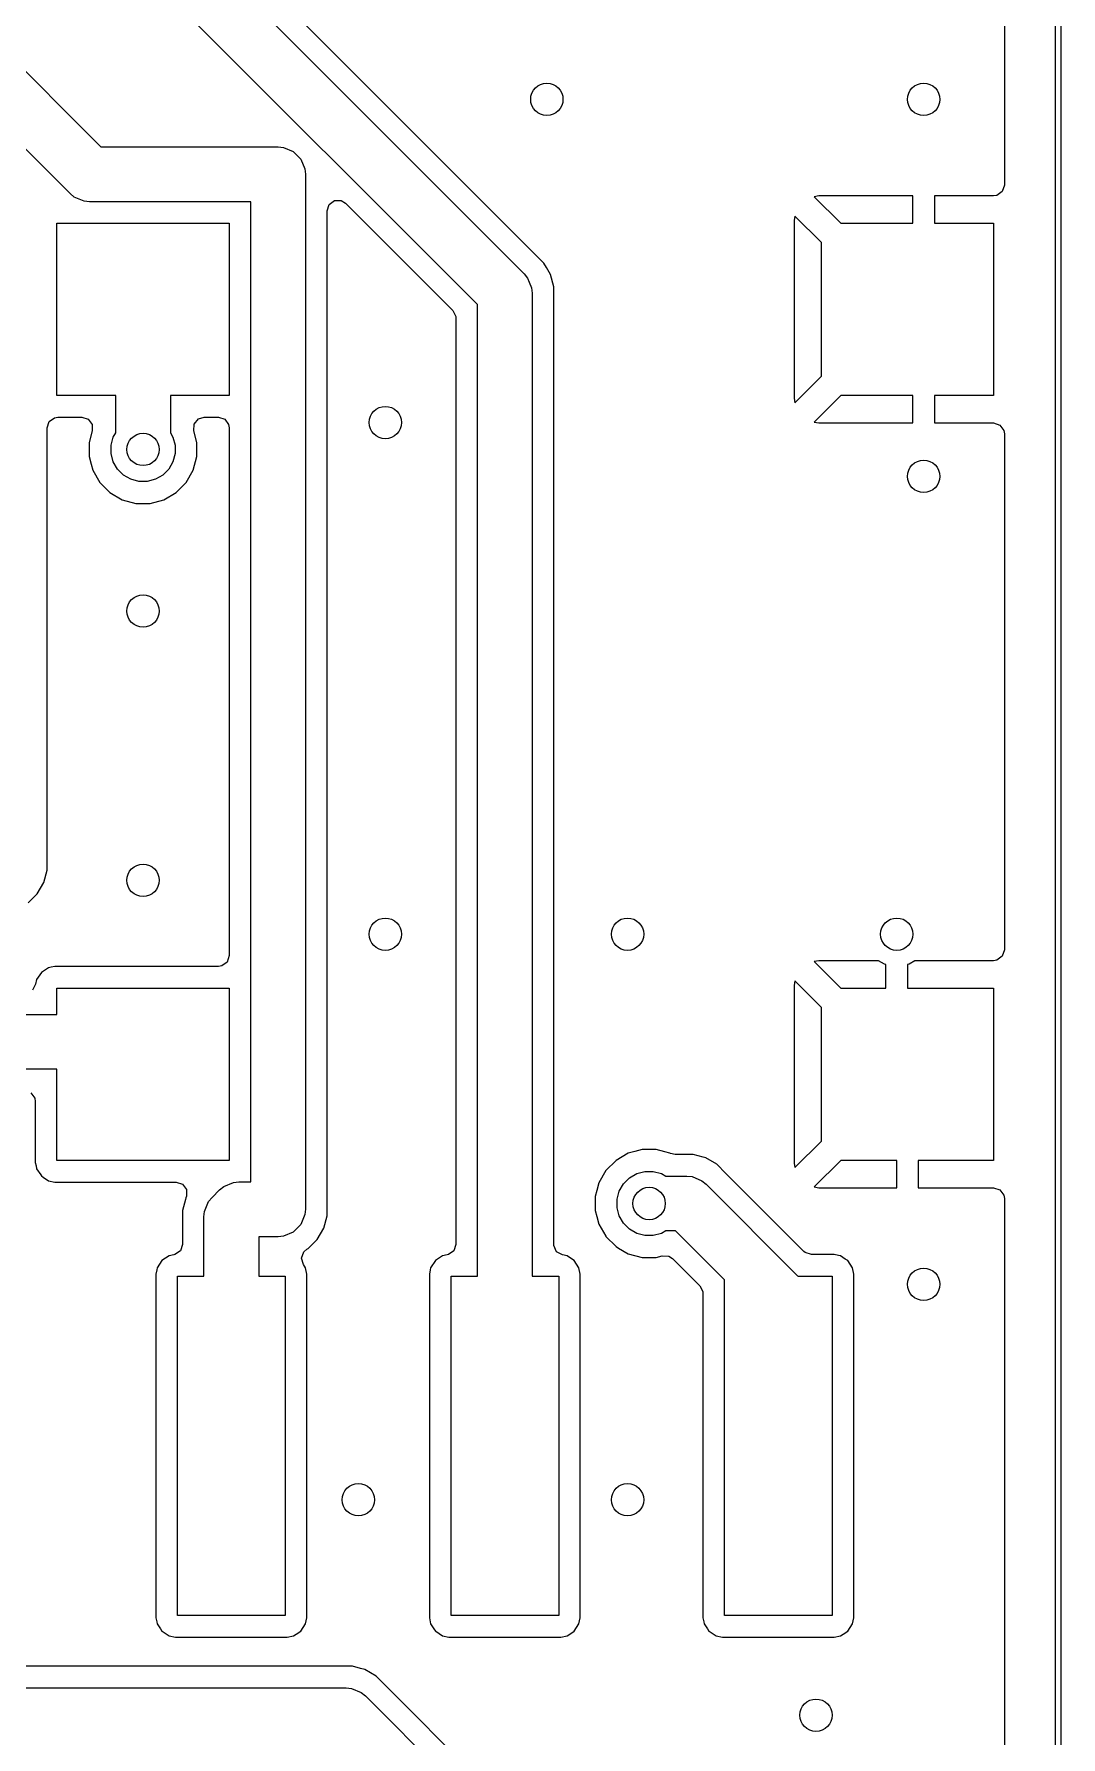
# Model space of a CAD drawing. Header units: inches. Extents: x 0.47 to 2.28, y -2.25 to -0.47.
# Drawn here: x 1.909 to 2.284, y -1.76 to -1.138 of the extents above; entities that cross this region are included whole.
import ezdxf

# ---------------------------------------------------------------- set-up
doc = ezdxf.new("R2010")
doc.units = ezdxf.units.IN
doc.header["$MEASUREMENT"] = 0
doc.layers.add('F.Cu', color=13, linetype='CONTINUOUS', true_color=0xc83434)

msp = doc.modelspace()

# ---------------------------------------------------------------- linework, layer by layer
at = {"layer": 'F.Cu', "linetype": 'CONTINUOUS'}
for p, q in [((2.28248, -2.08661), (2.28248, -0.62992)), ((2.28445, -0.62992), (2.28445, -2.08661)), ((2.26376, -1.1015), (2.26376, -1.19275)), ((1.92217, -1.19589), (1.83085, -1.10457)), ((1.85761, -1.10304), (1.93338, -1.17882)), ((1.96807, -1.10513), (2.08817, -1.22524)), ((2.0798, -1.20571), (1.97927, -1.10518)), ((2.0711, -1.23645), (1.95685, -1.1222)), ((1.93338, -1.17882), (1.99819, -1.17882)), ((1.99819, -1.17882), (2.00014, -1.17901)), ((2.00014, -1.17901), (2.00374, -1.1805)), ((2.00374, -1.1805), (2.0065, -1.18326)), ((2.0065, -1.18326), (2.008, -1.18687)), ((2.008, -1.18687), (2.00819, -1.18882)), ((2.00819, -1.18882), (2.00819, -1.56709)), ((2.26376, -1.19275), (2.26301, -1.19507)), ((1.92368, -1.19713), (1.92217, -1.19589)), ((1.92729, -1.19863), (1.92368, -1.19713)), ((1.92924, -1.19882), (1.92729, -1.19863)), ((1.98819, -1.19882), (1.92924, -1.19882)), ((1.98819, -1.55709), (1.98819, -1.19882)), ((2.01608, -1.20212), (2.01684, -1.1998)), ((2.01684, -1.1998), (2.01881, -1.19837)), ((2.01881, -1.19837), (2.02124, -1.19837)), ((2.02124, -1.19837), (2.02281, -1.19933)), ((2.02281, -1.19933), (2.06205, -1.23857)), ((2.19587, -1.19669), (2.19424, -1.19702)), ((2.19424, -1.19702), (2.19424, -1.19702)), ((2.19424, -1.19702), (2.20392, -1.20669)), ((2.19587, -1.19669), (2.19587, -1.19669)), ((2.23031, -1.19669), (2.19587, -1.19669)), ((2.23031, -1.20669), (2.23031, -1.19669)), ((2.25982, -1.19669), (2.23819, -1.19669)), ((2.23819, -1.19669), (2.23819, -1.20669)), ((2.26104, -1.1965), (2.25982, -1.19669)), ((2.26301, -1.19507), (2.26104, -1.1965)), ((1.91732, -1.26969), (1.91732, -1.20669)), ((1.91732, -1.20669), (1.98031, -1.20669)), ((1.98031, -1.20669), (1.98031, -1.26969)), ((2.01608, -1.56944), (2.01608, -1.20212)), ((2.09209, -1.21799), (2.0798, -1.20571)), ((2.18717, -1.20409), (2.18685, -1.20571)), ((2.18685, -1.20571), (2.18685, -1.27067)), ((2.19685, -1.21376), (2.18717, -1.20409)), ((2.20392, -1.20669), (2.23031, -1.20669)), ((2.23819, -1.20669), (2.25984, -1.20669)), ((2.25984, -1.20669), (2.25984, -1.26969)), ((2.09542, -1.22133), (2.09209, -1.21799)), ((2.09209, -1.21799), (2.09209, -1.21799)), ((2.19685, -1.26261), (2.19685, -1.21376)), ((2.08817, -1.22524), (2.08942, -1.22676)), ((2.09629, -1.22283), (2.09542, -1.22133)), ((2.09778, -1.22541), (2.09629, -1.22283)), ((2.099, -1.22996), (2.09778, -1.22541)), ((2.08942, -1.22676), (2.08942, -1.22676)), ((2.08942, -1.22676), (2.09004, -1.22825)), ((2.09004, -1.22825), (2.09091, -1.23036)), ((2.09091, -1.23036), (2.09091, -1.23036)), ((2.09091, -1.23036), (2.0911, -1.23231)), ((2.099, -1.23499), (2.099, -1.22996)), ((2.099, -1.22996), (2.099, -1.22996)), ((2.0711, -1.59154), (2.0711, -1.23645)), ((2.0911, -1.23231), (2.0911, -1.59154)), ((2.099, -1.48524), (2.099, -1.23499)), ((2.099, -1.23499), (2.099, -1.23499)), ((2.06205, -1.23857), (2.06316, -1.24074)), ((2.06316, -1.24074), (2.06321, -1.24136)), ((2.06321, -1.24136), (2.06321, -1.57989)), ((2.18717, -1.27229), (2.19685, -1.26261)), ((1.93882, -1.26969), (1.91732, -1.26969)), ((1.93882, -1.28327), (1.93882, -1.26969)), ((1.98031, -1.26969), (1.95882, -1.26969)), ((1.95882, -1.26969), (1.95882, -1.28327)), ((2.18685, -1.27067), (2.18685, -1.27067)), ((2.18685, -1.27067), (2.18717, -1.27229)), ((2.20392, -1.26969), (2.19424, -1.27936)), ((2.23031, -1.26969), (2.20392, -1.26969)), ((2.23031, -1.27968), (2.23031, -1.26969)), ((2.25984, -1.26969), (2.23819, -1.26969)), ((2.23819, -1.26969), (2.23819, -1.27968)), ((1.91372, -1.28152), (1.91447, -1.2792)), ((1.91372, -1.44314), (1.91372, -1.28152)), ((1.91447, -1.2792), (1.91644, -1.27777)), ((1.91644, -1.27777), (1.91766, -1.27758)), ((1.91766, -1.27758), (1.92644, -1.27758)), ((1.92644, -1.27758), (1.92876, -1.27833)), ((1.92876, -1.27833), (1.93019, -1.2803)), ((1.93019, -1.2803), (1.93025, -1.28254)), ((1.96739, -1.28254), (1.96752, -1.28011)), ((1.96752, -1.28011), (1.96905, -1.27821)), ((1.96905, -1.27821), (1.9712, -1.27758)), ((1.9712, -1.27758), (1.97635, -1.27758)), ((1.97635, -1.27758), (1.97867, -1.27833)), ((1.97867, -1.27833), (1.9801, -1.2803)), ((1.9801, -1.2803), (1.9803, -1.28152)), ((1.9803, -1.28152), (1.9803, -1.47438)), ((2.19424, -1.27936), (2.19587, -1.27968)), ((2.19587, -1.27968), (2.23031, -1.27968)), ((2.23819, -1.27968), (2.25982, -1.27968)), ((2.25982, -1.27968), (2.26213, -1.28044)), ((2.26213, -1.28044), (2.26357, -1.28241)), ((1.93025, -1.28254), (1.92911, -1.28678)), ((1.92911, -1.28678), (1.92911, -1.29196)), ((1.93711, -1.28783), (1.93791, -1.28485)), ((1.93711, -1.29091), (1.93711, -1.28783)), ((1.93791, -1.28485), (1.93882, -1.28327)), ((1.95882, -1.28327), (1.95973, -1.28485)), ((1.95973, -1.28485), (1.96053, -1.28783)), ((1.96053, -1.28783), (1.96053, -1.29091)), ((1.96852, -1.28678), (1.96739, -1.28254)), ((1.96852, -1.29196), (1.96852, -1.28678)), ((2.26357, -1.28241), (2.26376, -1.28363)), ((2.26376, -1.28363), (2.26376, -1.47228)), ((1.92911, -1.29196), (1.92985, -1.2947)), ((1.93791, -1.29389), (1.93711, -1.29091)), ((1.93945, -1.29656), (1.93791, -1.29389)), ((1.95973, -1.29389), (1.95819, -1.29656)), ((1.96053, -1.29091), (1.95973, -1.29389)), ((1.96718, -1.29698), (1.96852, -1.29196)), ((1.92985, -1.2947), (1.93046, -1.29698)), ((1.93046, -1.29698), (1.93046, -1.29698)), ((1.93046, -1.29698), (1.93305, -1.30147)), ((1.94163, -1.29874), (1.93945, -1.29656)), ((1.9443, -1.30028), (1.94163, -1.29874)), ((1.94728, -1.30108), (1.9443, -1.30028)), ((1.95334, -1.30028), (1.95036, -1.30108)), ((1.95601, -1.29874), (1.95334, -1.30028)), ((1.95819, -1.29656), (1.95601, -1.29874)), ((1.96459, -1.30147), (1.96718, -1.29698)), ((1.93305, -1.30147), (1.93305, -1.30147)), ((1.93305, -1.30147), (1.93672, -1.30514)), ((1.93672, -1.30514), (1.93672, -1.30514)), ((1.93672, -1.30514), (1.94121, -1.30773)), ((1.95036, -1.30108), (1.94728, -1.30108)), ((1.95642, -1.30773), (1.96092, -1.30514)), ((1.96092, -1.30514), (1.96459, -1.30147)), ((1.94121, -1.30773), (1.94121, -1.30773)), ((1.94121, -1.30773), (1.94121, -1.30773)), ((1.94121, -1.30773), (1.94622, -1.30907)), ((1.94622, -1.30907), (1.94622, -1.30907)), ((1.94622, -1.30907), (1.95141, -1.30907)), ((1.95141, -1.30907), (1.95642, -1.30773)), ((1.95141, -1.30907), (1.95141, -1.30907)), ((1.9125, -1.44769), (1.91372, -1.44314)), ((1.91015, -1.45177), (1.9125, -1.44769)), ((1.90681, -1.45511), (1.91015, -1.45177)), ((1.9803, -1.47438), (1.97954, -1.4767)), ((2.26301, -1.4746), (2.26104, -1.47603)), ((2.26376, -1.47228), (2.26301, -1.4746)), ((1.91163, -1.48053), (1.90989, -1.48314)), ((1.91424, -1.47878), (1.91163, -1.48053)), ((1.91163, -1.48053), (1.91163, -1.48053)), ((1.91523, -1.47859), (1.91424, -1.47878)), ((1.91655, -1.47833), (1.91523, -1.47859)), ((1.97635, -1.47833), (1.91655, -1.47833)), ((1.97757, -1.47813), (1.97635, -1.47833)), ((1.97954, -1.4767), (1.97757, -1.47813)), ((2.19587, -1.47622), (2.19424, -1.47654)), ((2.19424, -1.47654), (2.19424, -1.47654)), ((2.19424, -1.47654), (2.20392, -1.48622)), ((2.19587, -1.47622), (2.19587, -1.47622)), ((2.21776, -1.47622), (2.19587, -1.47622)), ((2.21989, -1.47745), (2.21776, -1.47622)), ((2.22047, -1.4776), (2.21989, -1.47745)), ((2.22047, -1.48622), (2.22047, -1.4776)), ((2.22893, -1.47745), (2.22835, -1.4776)), ((2.22835, -1.4776), (2.22835, -1.48622)), ((2.23105, -1.47622), (2.22893, -1.47745)), ((2.25982, -1.47622), (2.23105, -1.47622)), ((2.26104, -1.47603), (2.25982, -1.47622)), ((1.90955, -1.48484), (1.90836, -1.48696)), ((1.90989, -1.48314), (1.90955, -1.48484)), ((1.90989, -1.48314), (1.90989, -1.48314)), ((1.90989, -1.48314), (1.90989, -1.48314)), ((1.91732, -1.49591), (1.91732, -1.48622)), ((1.91732, -1.48622), (1.98031, -1.48622)), ((1.98031, -1.48622), (1.98031, -1.54921)), ((2.099, -1.56237), (2.099, -1.48524)), ((2.18717, -1.48361), (2.18685, -1.48524)), ((2.18685, -1.48524), (2.18685, -1.5502)), ((2.19685, -1.49329), (2.18717, -1.48361)), ((2.20392, -1.48622), (2.22047, -1.48622)), ((2.22835, -1.48622), (2.25984, -1.48622)), ((2.25984, -1.48622), (2.25984, -1.54921)), ((2.19685, -1.54214), (2.19685, -1.49329)), ((1.87753, -1.49591), (1.91732, -1.49591)), ((1.91732, -1.51591), (1.87753, -1.51591)), ((1.91732, -1.54921), (1.91732, -1.51591)), ((1.9078, -1.52455), (1.90924, -1.52652)), ((1.90924, -1.52652), (1.90943, -1.52774)), ((1.90943, -1.52774), (1.90943, -1.54999)), ((2.18717, -1.55182), (2.19685, -1.54214)), ((1.98031, -1.54921), (1.91732, -1.54921)), ((2.12176, -1.54919), (2.11809, -1.55286)), ((2.12625, -1.5466), (2.12176, -1.54919)), ((2.12864, -1.54596), (2.12625, -1.5466)), ((2.12625, -1.5466), (2.12625, -1.5466)), ((2.13126, -1.54526), (2.12864, -1.54596)), ((2.13645, -1.54526), (2.13126, -1.54526)), ((2.13963, -1.54611), (2.13645, -1.54526)), ((2.14146, -1.5466), (2.13963, -1.54611)), ((2.1417, -1.5467), (2.14146, -1.5466)), ((2.14173, -1.54664), (2.1417, -1.5467)), ((2.14333, -1.54707), (2.14173, -1.54664)), ((2.14504, -1.54707), (2.14333, -1.54707)), ((2.14528, -1.54707), (2.14504, -1.54707)), ((2.14504, -1.54707), (2.14504, -1.54707)), ((2.14999, -1.54707), (2.14528, -1.54707)), ((2.15358, -1.54803), (2.14999, -1.54707)), ((2.14999, -1.54707), (2.14999, -1.54707)), ((2.15454, -1.54829), (2.15358, -1.54803)), ((2.15862, -1.55064), (2.15454, -1.54829)), ((2.15454, -1.54829), (2.15454, -1.54829)), ((2.15454, -1.54829), (2.15454, -1.54829)), ((2.20392, -1.54921), (2.19424, -1.55889)), ((2.22441, -1.54921), (2.20392, -1.54921)), ((2.22441, -1.55921), (2.22441, -1.54921)), ((2.25984, -1.54921), (2.23228, -1.54921)), ((2.23228, -1.54921), (2.23228, -1.55921)), ((1.90943, -1.54999), (1.90968, -1.55125)), ((1.90968, -1.55125), (1.90989, -1.55229)), ((1.90989, -1.55229), (1.91139, -1.55454)), ((1.91139, -1.55454), (1.91163, -1.5549)), ((1.91163, -1.5549), (1.91229, -1.55534)), ((1.91229, -1.55534), (1.91424, -1.55665)), ((2.11809, -1.55286), (2.1155, -1.55735)), ((2.12449, -1.55777), (2.12667, -1.55559)), ((2.12667, -1.55559), (2.12934, -1.55405)), ((2.12934, -1.55405), (2.13232, -1.55325)), ((2.13232, -1.55325), (2.1354, -1.55325)), ((2.1354, -1.55325), (2.13838, -1.55405)), ((2.13838, -1.55405), (2.13996, -1.55496)), ((2.13996, -1.55496), (2.14764, -1.55496)), ((2.14764, -1.55496), (2.14959, -1.55515)), ((2.14959, -1.55515), (2.15319, -1.55665)), ((2.16196, -1.55397), (2.15862, -1.55064)), ((2.19047, -1.58249), (2.16196, -1.55397)), ((2.16196, -1.55397), (2.16196, -1.55397)), ((2.18685, -1.5502), (2.18685, -1.5502)), ((2.18685, -1.5502), (2.18717, -1.55182)), ((1.91424, -1.55665), (1.91424, -1.55665)), ((1.91424, -1.55665), (1.91424, -1.55665)), ((1.91424, -1.55665), (1.91655, -1.55711)), ((1.91655, -1.55711), (1.96096, -1.55711)), ((1.96096, -1.55711), (1.96328, -1.55786)), ((1.96328, -1.55786), (1.96471, -1.55983)), ((1.96471, -1.55983), (1.96471, -1.56227)), ((1.97403, -1.56277), (1.97679, -1.56002)), ((1.97679, -1.56002), (1.9783, -1.55877)), ((1.9783, -1.55877), (1.98191, -1.55728)), ((1.9783, -1.55877), (1.9783, -1.55877)), ((1.98191, -1.55728), (1.98386, -1.55709)), ((1.98386, -1.55709), (1.98819, -1.55709)), ((2.11472, -1.56025), (2.11415, -1.56237)), ((2.1155, -1.55735), (2.11472, -1.56025)), ((2.1155, -1.55735), (2.1155, -1.55735)), ((2.12215, -1.56342), (2.12295, -1.56044)), ((2.12295, -1.56044), (2.12449, -1.55777)), ((2.15319, -1.55665), (2.15319, -1.55665)), ((2.15319, -1.55665), (2.15471, -1.55789)), ((2.15471, -1.55789), (2.18817, -1.59135)), ((2.19424, -1.55889), (2.19587, -1.55921)), ((2.19587, -1.55921), (2.22441, -1.55921)), ((2.23228, -1.55921), (2.25982, -1.55921)), ((2.25982, -1.55921), (2.26213, -1.55997)), ((2.26213, -1.55997), (2.26357, -1.56194)), ((2.26357, -1.56194), (2.26376, -1.56316)), ((1.96429, -1.56344), (1.96321, -1.56749)), ((1.96321, -1.56749), (1.96321, -1.57252)), ((1.96444, -1.56287), (1.96429, -1.56344)), ((1.96429, -1.56344), (1.96429, -1.56344)), ((1.96471, -1.56227), (1.96444, -1.56287)), ((1.9711, -1.56984), (1.97129, -1.56789)), ((1.97129, -1.56789), (1.97279, -1.56429)), ((1.97279, -1.56429), (1.97403, -1.56277)), ((1.97279, -1.56429), (1.97279, -1.56429)), ((2.00819, -1.56709), (2.008, -1.56904)), ((2.099, -1.57989), (2.099, -1.56237)), ((2.11415, -1.56237), (2.11415, -1.56755)), ((2.11415, -1.56755), (2.11472, -1.56968)), ((2.12215, -1.5665), (2.12215, -1.56342)), ((2.12295, -1.56948), (2.12215, -1.5665)), ((2.26376, -1.56316), (2.26376, -2.08652)), ((1.96321, -1.57252), (1.96321, -1.57252)), ((1.96321, -1.57252), (1.96321, -1.57989)), ((1.9711, -1.59154), (1.9711, -1.56984)), ((2.0065, -1.57264), (2.00374, -1.5754)), ((2.008, -1.56904), (2.0065, -1.57264)), ((2.01251, -1.57807), (2.01486, -1.57399)), ((2.01486, -1.57399), (2.01608, -1.56944)), ((2.11472, -1.56968), (2.1155, -1.57257)), ((2.1155, -1.57257), (2.1155, -1.57257)), ((2.1155, -1.57257), (2.118, -1.57691)), ((2.12449, -1.57215), (2.12295, -1.56948)), ((2.12667, -1.57433), (2.12449, -1.57215)), ((2.12934, -1.57587), (2.12667, -1.57433)), ((1.96321, -1.57989), (1.96246, -1.58221)), ((1.99819, -1.57709), (1.9911, -1.57709)), ((1.9911, -1.57709), (1.9911, -1.59154)), ((2.00014, -1.57689), (1.99819, -1.57709)), ((2.00374, -1.5754), (2.00014, -1.57689)), ((2.00918, -1.58141), (2.01251, -1.57807)), ((2.06321, -1.57989), (2.06246, -1.58221)), ((2.09902, -1.58036), (2.099, -1.57989)), ((2.10004, -1.58257), (2.09902, -1.58036)), ((2.118, -1.57691), (2.11809, -1.57706)), ((2.11809, -1.57706), (2.12176, -1.58073)), ((2.12176, -1.58073), (2.12268, -1.58126)), ((2.13232, -1.57667), (2.12934, -1.57587)), ((2.1354, -1.57667), (2.13232, -1.57667)), ((2.13838, -1.57587), (2.1354, -1.57667)), ((2.13996, -1.57496), (2.13838, -1.57587)), ((2.1435, -1.57496), (2.13996, -1.57496)), ((2.16142, -1.59288), (2.1435, -1.57496)), ((1.95573, -1.58584), (1.95398, -1.58846)), ((1.95834, -1.5841), (1.95573, -1.58584)), ((1.95573, -1.58584), (1.95573, -1.58584)), ((1.96003, -1.58376), (1.95834, -1.5841)), ((1.95834, -1.5841), (1.95834, -1.5841)), ((1.96048, -1.58364), (1.96003, -1.58376)), ((1.96246, -1.58221), (1.96048, -1.58364)), ((2.00677, -1.58492), (2.00761, -1.58263)), ((2.00743, -1.58727), (2.00677, -1.58492)), ((2.00761, -1.58263), (2.00873, -1.58166)), ((2.00873, -1.58166), (2.00918, -1.58141)), ((2.05573, -1.58584), (2.05398, -1.58846)), ((2.05834, -1.5841), (2.05573, -1.58584)), ((2.05573, -1.58584), (2.05573, -1.58584)), ((2.06004, -1.58376), (2.05834, -1.5841)), ((2.05834, -1.5841), (2.05834, -1.5841)), ((2.06048, -1.58364), (2.06004, -1.58376)), ((2.06246, -1.58221), (2.06048, -1.58364)), ((2.10217, -1.58376), (2.10004, -1.58257)), ((2.10387, -1.5841), (2.10217, -1.58376)), ((2.10545, -1.58515), (2.10387, -1.5841)), ((2.10648, -1.58584), (2.10545, -1.58515)), ((2.10822, -1.58846), (2.10648, -1.58584)), ((2.10648, -1.58584), (2.10648, -1.58584)), ((2.12268, -1.58126), (2.12625, -1.58332)), ((2.12625, -1.58332), (2.12625, -1.58332)), ((2.12625, -1.58332), (2.12625, -1.58332)), ((2.12625, -1.58332), (2.13126, -1.58467)), ((2.13126, -1.58467), (2.13126, -1.58467)), ((2.13126, -1.58467), (2.13645, -1.58467)), ((2.13645, -1.58467), (2.13866, -1.58407)), ((2.13645, -1.58467), (2.13645, -1.58467)), ((2.13866, -1.58407), (2.14109, -1.5842)), ((2.14109, -1.5842), (2.14247, -1.58509)), ((2.14247, -1.58509), (2.15237, -1.595)), ((2.19094, -1.58289), (2.19047, -1.58249)), ((2.19326, -1.58364), (2.19094, -1.58289)), ((2.20156, -1.58364), (2.19326, -1.58364)), ((2.2031, -1.58395), (2.20156, -1.58364)), ((2.20156, -1.58364), (2.20156, -1.58364)), ((2.20387, -1.5841), (2.2031, -1.58395)), ((2.20559, -1.58525), (2.20387, -1.5841)), ((2.20648, -1.58584), (2.20559, -1.58525)), ((2.20822, -1.58846), (2.20648, -1.58584)), ((2.20648, -1.58584), (2.20648, -1.58584)), ((1.95383, -1.58923), (1.95352, -1.59076)), ((1.95352, -1.59076), (1.95352, -1.71633)), ((1.95398, -1.58846), (1.95383, -1.58923)), ((1.96142, -1.71555), (1.96142, -1.59154)), ((1.96142, -1.59154), (1.9711, -1.59154)), ((1.9911, -1.59154), (2.00079, -1.59154)), ((2.00079, -1.59154), (2.00079, -1.71555)), ((2.00822, -1.58846), (2.00743, -1.58727)), ((2.00868, -1.59076), (2.00822, -1.58846)), ((2.00868, -1.71633), (2.00868, -1.59076)), ((2.05383, -1.58923), (2.05352, -1.59076)), ((2.05352, -1.59076), (2.05352, -1.71633)), ((2.05398, -1.58846), (2.05383, -1.58923)), ((2.06142, -1.71555), (2.06142, -1.59154)), ((2.06142, -1.59154), (2.0711, -1.59154)), ((2.0911, -1.59154), (2.10079, -1.59154)), ((2.10079, -1.59154), (2.10079, -1.71555)), ((2.10868, -1.59076), (2.10822, -1.58846)), ((2.10822, -1.58846), (2.10822, -1.58846)), ((2.10822, -1.58846), (2.10822, -1.58846)), ((2.10868, -1.71633), (2.10868, -1.59076)), ((2.16142, -1.71555), (2.16142, -1.59288)), ((2.18817, -1.59135), (2.18832, -1.59154)), ((2.18832, -1.59154), (2.20079, -1.59154)), ((2.20079, -1.59154), (2.20079, -1.71555)), ((2.20868, -1.59076), (2.20822, -1.58846)), ((2.20822, -1.58846), (2.20822, -1.58846)), ((2.20822, -1.58846), (2.20822, -1.58846)), ((2.20868, -1.71633), (2.20868, -1.59076)), ((2.15237, -1.595), (2.15348, -1.59717)), ((2.15348, -1.59717), (2.15352, -1.59779)), ((2.15352, -1.59779), (2.15352, -1.71633)), ((1.95352, -1.71633), (1.95383, -1.71786)), ((2.00079, -1.71555), (1.96142, -1.71555)), ((2.00822, -1.71863), (2.00868, -1.71633)), ((2.05352, -1.71633), (2.05383, -1.71786)), ((2.10079, -1.71555), (2.06142, -1.71555)), ((2.10822, -1.71863), (2.10868, -1.71633)), ((2.15352, -1.71633), (2.15383, -1.71786)), ((2.20079, -1.71555), (2.16142, -1.71555)), ((2.20822, -1.71863), (2.20868, -1.71633)), ((1.95383, -1.71786), (1.95398, -1.71863)), ((1.95398, -1.71863), (1.9552, -1.72045)), ((1.9552, -1.72045), (1.95573, -1.72124)), ((1.95573, -1.72124), (1.95584, -1.72132)), ((1.95584, -1.72132), (1.95834, -1.72299)), ((1.95834, -1.72299), (1.95834, -1.72299)), ((1.95834, -1.72299), (1.95834, -1.72299)), ((1.95834, -1.72299), (1.96064, -1.72344)), ((1.96064, -1.72344), (1.96064, -1.72344)), ((1.96064, -1.72344), (2.00156, -1.72344)), ((2.00156, -1.72344), (2.00387, -1.72299)), ((2.00156, -1.72344), (2.00156, -1.72344)), ((2.00387, -1.72299), (2.00485, -1.72233)), ((2.00387, -1.72299), (2.00387, -1.72299)), ((2.00387, -1.72299), (2.00387, -1.72299)), ((2.00485, -1.72233), (2.00648, -1.72124)), ((2.00648, -1.72124), (2.00822, -1.71863)), ((2.05383, -1.71786), (2.05398, -1.71863)), ((2.05398, -1.71863), (2.0552, -1.72045)), ((2.0552, -1.72045), (2.05573, -1.72124)), ((2.05573, -1.72124), (2.05584, -1.72132)), ((2.05584, -1.72132), (2.05834, -1.72299)), ((2.05834, -1.72299), (2.05834, -1.72299)), ((2.05834, -1.72299), (2.05834, -1.72299)), ((2.05834, -1.72299), (2.06064, -1.72344)), ((2.06064, -1.72344), (2.06064, -1.72344)), ((2.06064, -1.72344), (2.10156, -1.72344)), ((2.10156, -1.72344), (2.10387, -1.72299)), ((2.10156, -1.72344), (2.10156, -1.72344)), ((2.10387, -1.72299), (2.10485, -1.72233)), ((2.10387, -1.72299), (2.10387, -1.72299)), ((2.10387, -1.72299), (2.10387, -1.72299)), ((2.10485, -1.72233), (2.10648, -1.72124)), ((2.10648, -1.72124), (2.10822, -1.71863)), ((2.15383, -1.71786), (2.15398, -1.71863)), ((2.15398, -1.71863), (2.1552, -1.72045)), ((2.1552, -1.72045), (2.15573, -1.72124)), ((2.15573, -1.72124), (2.15584, -1.72132)), ((2.15584, -1.72132), (2.15834, -1.72299)), ((2.15834, -1.72299), (2.15834, -1.72299)), ((2.15834, -1.72299), (2.15834, -1.72299)), ((2.15834, -1.72299), (2.16064, -1.72344)), ((2.16064, -1.72344), (2.16064, -1.72344)), ((2.16064, -1.72344), (2.20156, -1.72344)), ((2.20156, -1.72344), (2.20387, -1.72299)), ((2.20156, -1.72344), (2.20156, -1.72344)), ((2.20387, -1.72299), (2.20485, -1.72233)), ((2.20387, -1.72299), (2.20387, -1.72299)), ((2.20387, -1.72299), (2.20387, -1.72299)), ((2.20485, -1.72233), (2.20648, -1.72124)), ((2.20648, -1.72124), (2.20822, -1.71863)), ((2.02043, -1.73407), (1.77772, -1.73407)), ((2.02068, -1.73407), (2.02043, -1.73407)), ((2.02043, -1.73407), (2.02043, -1.73407)), ((2.02539, -1.73407), (2.02068, -1.73407)), ((2.0283, -1.73485), (2.02539, -1.73407)), ((2.02539, -1.73407), (2.02539, -1.73407)), ((2.02994, -1.73529), (2.0283, -1.73485)), ((2.0283, -1.73485), (2.0283, -1.73485)), ((2.0283, -1.73485), (2.0283, -1.73485)), ((2.03402, -1.73765), (2.02994, -1.73529)), ((2.02994, -1.73529), (2.02994, -1.73529)), ((1.74914, -1.74197), (2.02303, -1.74197)), ((2.02303, -1.74197), (2.02498, -1.74216)), ((2.02498, -1.74216), (2.02859, -1.74365)), ((2.03735, -1.74098), (2.03402, -1.73765)), ((2.03402, -1.73765), (2.03402, -1.73765)), ((2.07767, -1.78131), (2.03735, -1.74098)), ((2.03735, -1.74098), (2.03735, -1.74098)), ((2.02859, -1.74365), (2.02859, -1.74365)), ((2.02859, -1.74365), (2.0301, -1.7449)), ((2.0301, -1.7449), (2.07556, -1.79035))]:
    msp.add_line(p, q, dxfattribs=at)
at = {"layer": 'F.Cu'}
for centre in [(2.09646, -1.16142), (2.23425, -1.16142), (2.0374, -1.27953), (1.94882, -1.28937), (2.23425, -1.29921), (1.94882, -1.34843), (1.94882, -1.44685), (2.0374, -1.46654), (2.12598, -1.46654), (2.22441, -1.46654), (2.13386, -1.56496), (2.23425, -1.59449), (2.02756, -1.67323), (2.12598, -1.67323), (2.19488, -1.75197)]:
    msp.add_circle(centre, 0.00591, dxfattribs=at)

doc.saveas('drawing.dxf')
